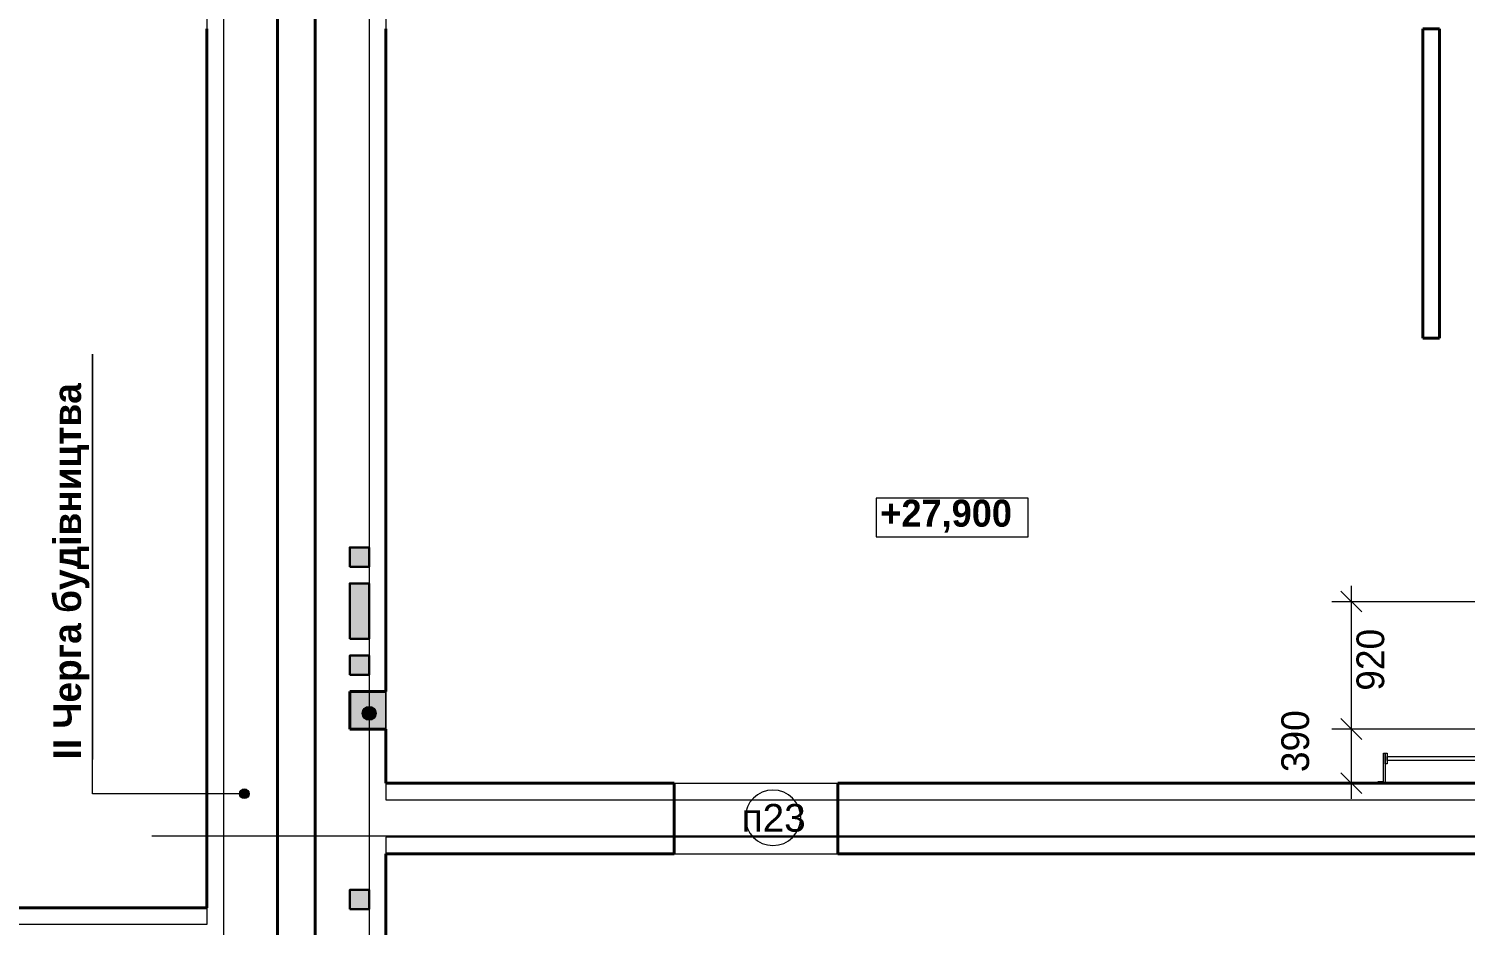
# Model space of a CAD drawing. Header units: millimetres. Extents: x 482197 to 548874, y 132492 to 168333.
# Drawn here: x 488221 to 498584, y 148621 to 155086 of the extents above; entities that cross this region are included whole.
import ezdxf

# ---------------------------------------------------------------- set-up
doc = ezdxf.new("R2010")
doc.units = ezdxf.units.MM
doc.header["$MEASUREMENT"] = 0
doc.linetypes.add('Штриховая', pattern=[7000, 6000, -1000])
doc.linetypes.add('Штрихштриховая', pattern=[15500, 10000, -2000, 1500, -2000])
for name, color, linetype, lineweight in [('0_Ном._пера__1', 7, 'Continuous', 13), ('0_Ном._пера__120', 7, 'Continuous', 13), ('0_Ном._пера__21', 7, 'Continuous', 20), ('0_Ном._пера__61', 7, 'Continuous', 40), ('Двери ArchiCAD_Ном._пера__1', 7, 'Continuous', 13), ('Двери ArchiCAD_Ном._пера__19', 255, 'Continuous', 0), ('Двери ArchiCAD_Ном._пера__61', 7, 'Continuous', 40), ('Интерьер- Перегородка_Ном._пера__61', 7, 'Continuous', 40), ('Колонны_Ном._пера__21', 7, 'Continuous', 20), ('Колонны_Ном._пера__41', 7, 'Continuous', 30), ('Мебель_Ном._пера__21', 7, 'Continuous', 20), ('Окна ArchiCAD_Ном._пера__12', 15, 'Continuous', 18)]:
    doc.layers.add(name, color=color, linetype=linetype, lineweight=lineweight)
for name, color, linetype, lineweight, true_color in [('0_Ном._пера__98', 7, 'Continuous', 13, 0x001f3e), ('Колонны_Ном._пера__92', 7, 'Continuous', 13, 0xbf8080), ('Маркеры дверей ArchiCAD_Ном._пера__3', 7, 'Continuous', 18, 0xdd5800), ('Перекрытия_Ном._пера__191', 7, 'Continuous', 0, 0xe8e8e8), ('Перекрытия_Ном._пера__4', 7, 'Continuous', 20, 0x016515), ('Розміри ОСЕЙ_Ном._пера__98', 7, 'Continuous', 13, 0x001f3e), ('РОЗМІРИ ПЕРЕГОРОДОК_Ном._пера__98', 7, 'Continuous', 13, 0x001f3e)]:
    doc.layers.add(name, color=color, linetype=linetype, lineweight=lineweight, true_color=true_color)
for name, color, linetype in [('Двери ArchiCAD', 7, 'Continuous'), ('Интерьер- Перегородка', 7, 'Continuous'), ('Колонны', 7, 'Continuous'), ('Мебель', 7, 'Continuous'), ('Окна ArchiCAD', 7, 'Continuous'), ('Перекрытия', 7, 'Continuous'), ('Розміри ОСЕЙ', 7, 'Continuous'), ('РОЗМІРИ ПЕРЕГОРОДОК', 7, 'Continuous')]:
    doc.layers.add(name, color=color, linetype=linetype)
doc.styles.add('СГЕНЕРИР_СТИЛЬ_1', font='')
doc.styles.add('СГЕНЕРИР_СТИЛЬ_2', font='')
doc.styles.add('СГЕНЕРИР_СТИЛЬ_3', font='')
doc.styles.get('СГЕНЕРИР_СТИЛЬ_1').set_extended_font_data('Century Gothic')
doc.styles.get('СГЕНЕРИР_СТИЛЬ_2').set_extended_font_data('Arial')
doc.styles.get('СГЕНЕРИР_СТИЛЬ_3').set_extended_font_data('Century Gothic', bold=True)
doc.dimstyles.new('СГЕНЕРИР_СТИЛЬ__11', dxfattribs={"dimtxt": 200, "dimasz": 142.5, "dimexe": 0.18, "dimexo": 0, "dimgap": 0.09, "dimtad": 3, "dimdec": 0, "dimzin": 0, "dimdsep": 46, "dimtxsty": 'СГЕНЕРИР_СТИЛЬ_1', "dimblk": 'ARROWHEAD_6', "dimblk1": 'ARROWHEAD_6', "dimblk2": 'ARROWHEAD_6', "dimcen": 0.09, "dimclrd": 256, "dimclre": 256, "dimclrt": 256, "dimadec": 0, "dimazin": 0, "dimtfac": 1, "dimtdec": 4, "dimtmove": 2, "dimatfit": 3, "dimfxl": 0, "dimtolj": 1, "dimtzin": 0, "dimarcsym": 0})
doc.dimstyles.new('СГЕНЕРИР_СТИЛЬ__5', dxfattribs={"dimtxt": 200, "dimasz": 190, "dimexe": 0.18, "dimexo": 0, "dimgap": 0.09, "dimtad": 1, "dimtih": 1, "dimtoh": 1, "dimdec": 0, "dimzin": 0, "dimdsep": 46, "dimtxsty": 'СГЕНЕРИР_СТИЛЬ_3', "dimblk": 'ARROWHEAD_6', "dimblk1": 'ARROWHEAD_6', "dimblk2": 'ARROWHEAD_6', "dimcen": 0.09, "dimclrd": 256, "dimclre": 256, "dimclrt": 256, "dimadec": 0, "dimazin": 0, "dimtfac": 1, "dimtdec": 4, "dimtmove": 0, "dimatfit": 3, "dimfxl": 0, "dimtolj": 1, "dimtzin": 0, "dimarcsym": 0})

# ---------------------------------------------------------------- blocks, each defined once
blk = doc.blocks.new('Перекрытие_15', base_point=(482707, 152516))
at = {"layer": 'Перекрытия_Ном._пера__191', "linetype": 'Continuous', "flags": 128}
blk.add_lwpolyline([(482707, 152516), (482707, 155206), (489507, 155206), (489507, 148626), (482707, 148626)], close=True, dxfattribs=at)
blk = doc.blocks.new('Перекрытие_24', base_point=(490797, 155206))
at = {"layer": 'Перекрытия_Ном._пера__191', "linetype": 'Continuous', "flags": 128}
blk.add_lwpolyline([(490797, 155206), (490797, 149526), (501007, 149526), (501007, 155206)], close=True, dxfattribs=at)
blk = doc.blocks.new('Перекрытие_26', base_point=(490797, 142676))
at = {"layer": 'Перекрытия_Ном._пера__191', "linetype": 'Continuous', "flags": 128}
blk.add_lwpolyline([(490797, 142676), (503597, 142676), (503597, 149256), (490797, 149256)], close=True, dxfattribs=at)
blk = doc.blocks.new('Ниша 12_4')
at = {"layer": 'Окна ArchiCAD_Ном._пера__12', "linetype": 'Continuous'}
blk.add_line((-135, 260), (135, 260), dxfattribs=at)
blk = doc.blocks.new('Стена_35', base_point=(490287, 155596))
at = {"layer": 'Интерьер- Перегородка', "linetype": 'Continuous', "lineweight": 0, "true_color": 0xffffff}
blk.add_hatch(color=7, dxfattribs=at).paths.add_polyline_path([(490797, 150036), (490797, 150306), (490537, 150306), (490537, 150036)])
at = {"layer": 'Интерьер- Перегородка_Ном._пера__61', "linetype": 'Continuous'}
for p, q in [((490537, 150036), (490537, 150306)), ((490797, 150306), (490537, 150306)), ((490797, 150036), (490537, 150036))]:
    blk.add_line(p, q, dxfattribs=at)
at = {"layer": 'Интерьер- Перегородка_Ном._пера__61', "linetype": 'Continuous', "flags": 128}
for points in [[(490287, 155596), (490287, 141636)], [(490797, 150306), (490797, 155086)], [(490797, 149646), (490797, 150036)], [(490797, 142796), (490797, 149136)]]:
    blk.add_lwpolyline(points, dxfattribs=at)
at = {"layer": 'Окна ArchiCAD', "color": 15, "linetype": 'Continuous', "lineweight": 18, "xscale": -1, "zscale": 1000, "rotation": 270}
blk.add_blockref('Ниша 12_4', (490537, 150171), dxfattribs=at)
blk = doc.blocks.new('Стена_44', base_point=(490017, 155597))
at = {"layer": 'Интерьер- Перегородка_Ном._пера__61', "linetype": 'Continuous', "flags": 128}
for points in [[(489507, 155597), (489507, 155596)], [(490017, 155597), (489507, 155597)], [(490017, 151146), (490017, 155597)], [(489507, 155086), (489507, 151146)]]:
    blk.add_lwpolyline(points, dxfattribs=at)
blk = doc.blocks.new('Стена_46', base_point=(498277, 155086))
at = {"layer": '0_Ном._пера__61', "linetype": 'Continuous', "flags": 128}
for points in [[(498277, 155086), (498277, 152855)], [(498397, 155086), (498277, 155086)], [(498397, 152855), (498397, 155086)], [(498277, 152855), (498397, 152855)]]:
    blk.add_lwpolyline(points, dxfattribs=at)
blk = doc.blocks.new('Лестница настенная 12_2')
at = {"layer": 'Мебель_Ном._пера__21', "linetype": 'Continuous'}
for p, q in [((-500.8, 0), (-500.8, -12.7)), ((-450, 0), (-500.8, 0)), ((-450, -215.9), (-450, 0)), ((450, 0), (450, -215.9)), ((500.8, 0), (450, 0)), ((500.8, -12.7), (500.8, 0)), ((-500.8, -12.7), (-462.7, -12.7)), ((-462.7, -12.7), (-462.7, -215.9)), ((462.7, -215.9), (462.7, -12.7)), ((462.7, -12.7), (500.8, -12.7)), ((-437.3, -139.7), (-450, -139.7)), ((-450, -139.7), (-450, -215.9)), ((-437.3, -215.9), (-437.3, -139.7)), ((-437.3, -162.8), (-437.3, -192.8)), ((437.3, -162.8), (-437.3, -162.8)), ((-437.3, -192.8), (437.3, -192.8)), ((450, -139.7), (437.3, -139.7)), ((437.3, -139.7), (437.3, -215.9)), ((437.3, -192.8), (437.3, -162.8)), ((450, -215.9), (450, -139.7)), ((-462.7, -215.9), (-450, -215.9)), ((-450, -215.9), (-437.3, -215.9)), ((437.3, -215.9), (450, -215.9)), ((450, -215.9), (462.7, -215.9))]:
    blk.add_line(p, q, dxfattribs=at)
blk = doc.blocks.new('Отметка уровня_8', base_point=(494870, 151549))
at = {"layer": '0_Ном._пера__98', "linetype": 'Continuous'}
for p, q in [((495430, 151700), (494334, 151700)), ((494334, 151700), (494334, 151422)), ((495430, 151422), (495430, 151700)), ((494334, 151422), (495430, 151422))]:
    blk.add_line(p, q, dxfattribs=at)
at = {"layer": '0_Ном._пера__98', "insert": (494364, 151451), "char_height": 195, "attachment_point": 7, "style": 'СГЕНЕРИР_СТИЛЬ_3'}
blk.add_mtext('{+27,900}', dxfattribs=at)
blk = doc.blocks.new('Проем дверной полуарочн 10_10')
at = {"layer": 'Двери ArchiCAD_Ном._пера__19', "linetype": 'Штриховая'}
for p, q in [((-590, 0), (590, 0)), ((-590, -510), (590, -510))]:
    blk.add_line(p, q, dxfattribs=at)
at = {"layer": 'Двери ArchiCAD_Ном._пера__61', "linetype": 'Continuous'}
for p, q in [((-590, 0), (-590, -510)), ((590, 0), (590, -510))]:
    blk.add_line(p, q, dxfattribs=at)
blk = doc.blocks.new('Маркер двери 12_26')
at = {"layer": 'Маркеры дверей ArchiCAD_Ном._пера__3', "linetype": 'Continuous'}
for start, end in [(0, 180), (180, 0)]:
    blk.add_arc((123, -250), 200, start, end, dxfattribs=at)
at = {"layer": 'Маркеры дверей ArchiCAD_Ном._пера__3', "insert": (-103, -353), "char_height": 200, "attachment_point": 7, "style": 'СГЕНЕРИР_СТИЛЬ_2'}
blk.add_mtext('{\\C7;п23}', dxfattribs=at)
blk = doc.blocks.new('Стена_68', base_point=(490287, 149646))
at = {"layer": 'Интерьер- Перегородка_Ном._пера__61', "linetype": 'Continuous', "flags": 128}
for points in [[(492877, 149646), (490797, 149646)], [(499207, 149646), (494057, 149646)], [(490797, 149136), (492877, 149136)], [(494057, 149136), (503597, 149136)]]:
    blk.add_lwpolyline(points, dxfattribs=at)
at = {"layer": 'Двери ArchiCAD', "color": 255, "linetype": 'Штриховая', "lineweight": 0, "xscale": -1, "zscale": 1000, "rotation": 180}
blk.add_blockref('Проем дверной полуарочн 10_10', (493467, 149136), dxfattribs=at)
at = {"layer": 'Маркеры дверей ArchiCAD_Ном._пера__3'}
blk.add_blockref('Маркер двери 12_26', (493467, 149646), dxfattribs=at)
blk = doc.blocks.new('Ниша 12_9')
at = {"layer": 'Окна ArchiCAD_Ном._пера__12', "linetype": 'Continuous'}
blk.add_line((-135, 260), (135, 260), dxfattribs=at)
blk = doc.blocks.new('Стена_89', base_point=(490017, 151146))
at = {"layer": 'Интерьер- Перегородка', "linetype": 'Continuous', "lineweight": 0, "true_color": 0xffffff}
blk.add_hatch(color=7, dxfattribs=at).paths.add_polyline_path([(489507, 147576), (489767, 147576), (489767, 147846), (489507, 147846)])
at = {"layer": 'Интерьер- Перегородка_Ном._пера__61', "linetype": 'Continuous'}
for p, q in [((489507, 147846), (489767, 147846)), ((489767, 147576), (489767, 147846)), ((489507, 147576), (489767, 147576))]:
    blk.add_line(p, q, dxfattribs=at)
at = {"layer": 'Интерьер- Перегородка_Ном._пера__61', "linetype": 'Continuous', "flags": 128}
for points in [[(489507, 151146), (489507, 148746)], [(490017, 146156), (490017, 151146)], [(489507, 148236), (489507, 147846)], [(489507, 147576), (489507, 146156)]]:
    blk.add_lwpolyline(points, dxfattribs=at)
at = {"layer": 'Окна ArchiCAD', "color": 15, "linetype": 'Continuous', "lineweight": 18, "zscale": 1000, "rotation": 90}
blk.add_blockref('Ниша 12_9', (489767, 147711), dxfattribs=at)
blk = doc.blocks.new('Проем дверной полуарочн 10_16')
at = {"layer": 'Двери ArchiCAD_Ном._пера__1', "linetype": 'Штриховая'}
for p, q in [((-980, 0), (980, 0)), ((-980, -510), (980, -510))]:
    blk.add_line(p, q, dxfattribs=at)
at = {"layer": 'Двери ArchiCAD_Ном._пера__61', "linetype": 'Continuous'}
for p, q in [((-980, 0), (-980, -510)), ((980, 0), (980, -510))]:
    blk.add_line(p, q, dxfattribs=at)
blk = doc.blocks.new('Стена_90', base_point=(490017, 148236))
at = {"layer": 'Интерьер- Перегородка_Ном._пера__61', "linetype": 'Continuous', "flags": 128}
for points in [[(483747, 148746), (482707, 148746)], [(482707, 148746), (482707, 148236)], [(489507, 148746), (485707, 148746)], [(482707, 148236), (483747, 148236)], [(485707, 148236), (489507, 148236)]]:
    blk.add_lwpolyline(points, dxfattribs=at)
at = {"layer": 'Двери ArchiCAD', "linetype": 'Штриховая', "xscale": -1, "zscale": 1000, "rotation": 180}
blk.add_blockref('Проем дверной полуарочн 10_16', (484727, 148236), dxfattribs=at)
blk = doc.blocks.new('Колонна_122', base_point=(490677, 150149))
at = {"layer": 'Колонны', "linetype": 'Continuous', "lineweight": 0, "true_color": 0xffffff}
blk.add_hatch(color=7, dxfattribs=at).paths.add_polyline_path([(490627, 150149, 0.414214), (490677, 150099, 0.414214), (490727, 150149, 0.414214), (490677, 150199, 0.414214)])
at = {"layer": 'Колонны_Ном._пера__21', "linetype": 'Continuous'}
blk.add_circle((490677, 150149), 50, dxfattribs=at)
blk = doc.blocks.new('Колонна_125', base_point=(490607, 148806))
at = {"layer": 'Колонны_Ном._пера__92', "linetype": 'Continuous'}
blk.add_hatch(color=256, dxfattribs=at).paths.add_polyline_path([(490537, 148736), (490677, 148736), (490677, 148876), (490537, 148876)])
at = {"layer": 'Колонны_Ном._пера__41', "linetype": 'Continuous', "flags": 128}
blk.add_lwpolyline([(490537, 148736), (490677, 148736), (490677, 148876), (490537, 148876)], close=True, dxfattribs=at)
blk = doc.blocks.new('Колонна_126', base_point=(490607, 150496))
at = {"layer": 'Колонны_Ном._пера__92', "linetype": 'Continuous'}
blk.add_hatch(color=256, dxfattribs=at).paths.add_polyline_path([(490537, 150426), (490677, 150426), (490677, 150566), (490537, 150566)])
at = {"layer": 'Колонны_Ном._пера__41', "linetype": 'Continuous', "flags": 128}
blk.add_lwpolyline([(490537, 150426), (490677, 150426), (490677, 150566), (490537, 150566)], close=True, dxfattribs=at)
blk = doc.blocks.new('Колонна_127', base_point=(490607, 150886))
at = {"layer": 'Колонны_Ном._пера__92', "linetype": 'Continuous'}
blk.add_hatch(color=256, dxfattribs=at).paths.add_polyline_path([(490537, 150686), (490677, 150686), (490677, 151086), (490537, 151086)])
at = {"layer": 'Колонны_Ном._пера__41', "linetype": 'Continuous', "flags": 128}
blk.add_lwpolyline([(490537, 150686), (490677, 150686), (490677, 151086), (490537, 151086)], close=True, dxfattribs=at)
blk = doc.blocks.new('Колонна_128', base_point=(490607, 151276))
at = {"layer": 'Колонны_Ном._пера__92', "linetype": 'Continuous'}
blk.add_hatch(color=256, dxfattribs=at).paths.add_polyline_path([(490537, 151206), (490677, 151206), (490677, 151346), (490537, 151346)])
at = {"layer": 'Колонны_Ном._пера__41', "linetype": 'Continuous', "flags": 128}
blk.add_lwpolyline([(490537, 151206), (490677, 151206), (490677, 151346), (490537, 151346)], close=True, dxfattribs=at)
blk = doc.blocks.new('Линия_12', base_point=(489627, 158087))
at = {"layer": 'Перекрытия_Ном._пера__4', "linetype": 'Штрихштриховая'}
blk.add_line((489627, 158087), (489627, 136968), dxfattribs=at)
blk = doc.blocks.new('Линия_16', base_point=(490677, 158087))
at = {"layer": 'Перекрытия_Ном._пера__4', "linetype": 'Штрихштриховая'}
blk.add_line((490677, 158087), (490677, 136968), dxfattribs=at)
blk = doc.blocks.new('Линия_18', base_point=(489109, 149266))
at = {"layer": 'Перекрытия_Ном._пера__4', "linetype": 'Штрихштриховая'}
blk.add_line((489109, 149266), (543973, 149266), dxfattribs=at)
blk = doc.blocks.new('*D533')
at = {"layer": 'Розміри ОСЕЙ_Ном._пера__98', "linetype": 'Continuous'}
for p, q in [((490797, 138658), (490797, 138283)), ((501007, 138658), (501007, 138283)), ((490697, 138370), (490897, 138570)), ((500907, 138370), (501107, 138570)), ((501007, 138470), (490797, 138470))]:
    blk.add_line(p, q, dxfattribs=at)
at = {"layer": 'Розміри ОСЕЙ_Ном._пера__98', "char_height": 200, "attachment_point": 7, "style": 'СГЕНЕРИР_СТИЛЬ_3'}
for s, insert in [('{120}', (490897, 138510)), ('{10\xa0210}', (495467, 138510)), ('{250}', (500433, 138510))]:
    blk.add_mtext(s, dxfattribs=dict(at, insert=insert))
blk = doc.blocks.new('ARROWHEAD_6')
at = {"color": 0, "linetype": 'Continuous', "lineweight": 0}
for p, q in [((0, 0), (-1, 0)), ((-0.5, -0.5), (0.5, 0.5))]:
    blk.add_line(p, q, dxfattribs=at)
blk = doc.blocks.new('*D575')
at = {"layer": 'РОЗМІРИ ПЕРЕГОРОДОК_Ном._пера__98', "linetype": 'Continuous'}
for p, q in [((497837, 150881), (497687, 151031)), ((497762, 151068), (497762, 150956)), ((497621, 150956), (499207, 150956)), ((497762, 150956), (497762, 150036)), ((497837, 149961), (497687, 150111)), ((497621, 150036), (499207, 150036))]:
    blk.add_line(p, q, dxfattribs=at)
at = {"layer": 'РОЗМІРИ ПЕРЕГОРОДОК_Ном._пера__98', "insert": (498002, 150312), "char_height": 200, "attachment_point": 7, "rotation": 90, "style": 'СГЕНЕРИР_СТИЛЬ_1'}
blk.add_mtext('{920}', dxfattribs=at)
blk = doc.blocks.new('*D576')
at = {"layer": 'РОЗМІРИ ПЕРЕГОРОДОК_Ном._пера__98', "linetype": 'Continuous'}
for p, q in [((497837, 149961), (497687, 150111)), ((497621, 150036), (499207, 150036)), ((497762, 150036), (497762, 149646)), ((497621, 149646), (499207, 149646)), ((497687, 149721), (497837, 149571)), ((497762, 149646), (497762, 149533))]:
    blk.add_line(p, q, dxfattribs=at)
at = {"layer": 'РОЗМІРИ ПЕРЕГОРОДОК_Ном._пера__98', "insert": (497460, 149725), "char_height": 200, "attachment_point": 7, "rotation": 90, "style": 'СГЕНЕРИР_СТИЛЬ_1'}
blk.add_mtext('{390}', dxfattribs=at)
blk = doc.blocks.new('Выносная надпись_1', base_point=(489776, 149569))
at = {"linetype": 'Continuous', "lineweight": 0, "true_color": 0x000000}
blk.add_hatch(color=18, dxfattribs=at).paths.add_polyline_path([(489811, 149569), (489809, 149582), (489801, 149593), (489790, 149601), (489776, 149604), (489763, 149601), (489752, 149593), (489744, 149582), (489741, 149569), (489744, 149555), (489752, 149544), (489763, 149536), (489776, 149534), (489790, 149536), (489801, 149544), (489809, 149555)])
at = {"layer": '0_Ном._пера__120', "linetype": 'Continuous'}
blk.add_circle((489776, 149569), 35, dxfattribs=at)
at = {"layer": '0_Ном._пера__21', "linetype": 'Continuous'}
for p, q in [((488680, 149816), (488680, 152739)), ((488680, 152739), (488680, 149816)), ((488680, 149569), (488680, 149816)), ((489741, 149569), (488680, 149569))]:
    blk.add_line(p, q, dxfattribs=at)
at = {"layer": '0_Ном._пера__1', "insert": (488659, 149816), "char_height": 200, "attachment_point": 7, "rotation": 90, "style": 'СГЕНЕРИР_СТИЛЬ_3'}
blk.add_mtext('{II Черга будівництва}', dxfattribs=at)

msp = doc.modelspace()

# ---------------------------------------------------------------- block references
msp.add_blockref('Стена_46', (498277, 155085.6))
at = {"linetype": 'Continuous'}
msp.add_blockref('Выносная надпись_1', (489776.3, 149568.6), dxfattribs=at)
at = {"color": 158, "lineweight": 13, "true_color": 0x001f3e}
msp.add_blockref('Отметка уровня_8', (494870.3, 151548.9), dxfattribs=at)
at = {"layer": 'Интерьер- Перегородка'}
for name, p in [('Стена_44', (490017, 155596.6)), ('Стена_35', (490287, 155595.6)), ('Стена_89', (490017, 151145.6)), ('Стена_68', (490287, 149645.6)), ('Стена_90', (490017, 148235.6))]:
    msp.add_blockref(name, p, dxfattribs=at)
at = {"layer": 'Колонны'}
for name, p in [('Колонна_128', (490607, 151275.6)), ('Колонна_127', (490607, 150885.6)), ('Колонна_126', (490607, 150495.6)), ('Колонна_122', (490677, 150149.1)), ('Колонна_125', (490607, 148805.6))]:
    msp.add_blockref(name, p, dxfattribs=at)
at = {"layer": 'Мебель', "color": 108, "linetype": 'Continuous', "lineweight": 20, "true_color": 0x016515, "xscale": -1, "zscale": 1000, "rotation": 180}
msp.add_blockref('Лестница настенная 12_2', (498457, 149645.6), dxfattribs=at)
at = {"layer": 'Перекрытия', "color": 108, "linetype": 'Штрихштриховая', "lineweight": 20, "true_color": 0x016515}
for name, p in [('Линия_12', (489627, 158086.7)), ('Линия_16', (490677, 158086.7)), ('Линия_18', (489108.9, 149265.6))]:
    msp.add_blockref(name, p, dxfattribs=at)
at = {"layer": 'Перекрытия', "color": 254, "linetype": 'Continuous', "lineweight": 0, "true_color": 0xe8e8e8}
for name, p in [('Перекрытие_15', (482707, 152515.6)), ('Перекрытие_24', (490797, 155205.6)), ('Перекрытие_26', (490797, 142675.6))]:
    msp.add_blockref(name, p, dxfattribs=at)

# ---------------------------------------------------------------- dimensions: what is measured, and where the dimension line sits
at = {"layer": 'Розміри ОСЕЙ', "color": 158, "linetype": 'Continuous', "lineweight": 13, "true_color": 0x001f3e}
dim = msp.add_linear_dim(base=(538257, 138470.4), p1=(501007, 152920.6), p2=(490797, 148615.6), angle=180, dimstyle='СГЕНЕРИР_СТИЛЬ__5', dxfattribs=at)
dim.commit()
dim.dimension.update_dxf_attribs({"geometry": '*D533', "text_midpoint": (495885, 138610.4)})
at = {"layer": 'РОЗМІРИ ПЕРЕГОРОДОК', "color": 158, "linetype": 'Continuous', "lineweight": 13, "true_color": 0x001f3e}
for p1, p2, picture, middle in [((499207, 150955.6), (499207, 150035.6), '*D575', (497902.1, 150536.7)), ((499207, 150035.6), (499207, 149645.6), '*D576', (497360.3, 149950.1))]:
    dim = msp.add_linear_dim(base=(497762.1, 150955.6), p1=p1, p2=p2, angle=270, dimstyle='СГЕНЕРИР_СТИЛЬ__11', dxfattribs=at)
    dim.commit()
    dim.dimension.update_dxf_attribs({"geometry": picture, "text_midpoint": middle})

doc.saveas('drawing.dxf')
